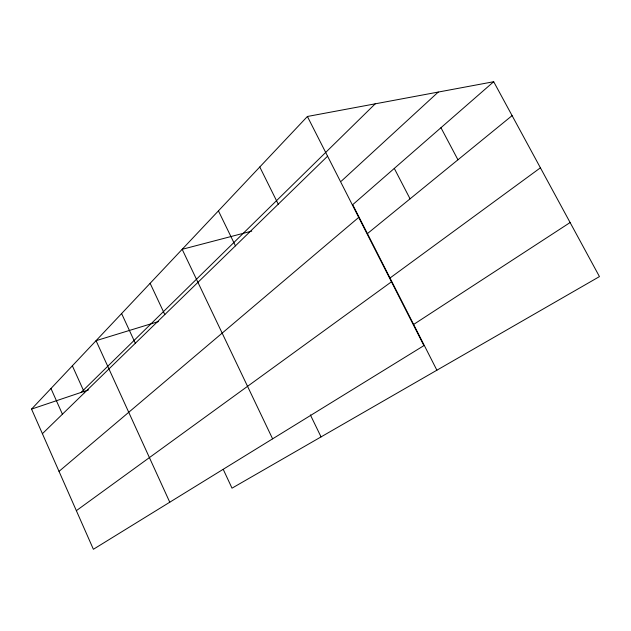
<?xml version="1.0" encoding="UTF-8"?>
<svg xmlns="http://www.w3.org/2000/svg" width="631" height="631" viewBox="0 0 631 631"><rect width="100%" height="100%" fill="white"/><g stroke="black" fill="none" stroke-linecap="round" stroke-linejoin="round"><path stroke-width="0.95" d="M307.392 116.483L423.914 345.607L93.388 549.278L31.55 409.101L307.392 116.483L493.694 81.722L599.45 276.599L232.011 488.165L223.256 469.409M81.099 392.419L375.232 103.823M42.403 433.694L327.584 156.18M341.276 181.207L438.261 92.063M493.694 81.722L352.705 204.681L436.889 370.2M59.022 471.373L358.716 217.403M367.423 233.612L512.096 115.639M390.005 278.019L540.412 167.814M76.359 510.668L391.465 281.797M413.628 324.452L570.108 222.538M31.55 409.101L88.482 389.934M158.515 321.542L96.054 340.677L169.771 502.213M251.769 231.104L182.17 249.316L272.608 438.845M440.959 127.722L457.948 159.793M394.288 168.414L410.063 198.836M259.783 166.986L278.247 204.184M218.429 210.857L235.434 245.845M310.365 414.882L321.045 436.904M150.131 283.311L164.809 314.577M121.609 313.568L135.334 343.256M72.36 365.806L84.499 392.727M50.969 388.499L62.43 414.212"/></g></svg>
